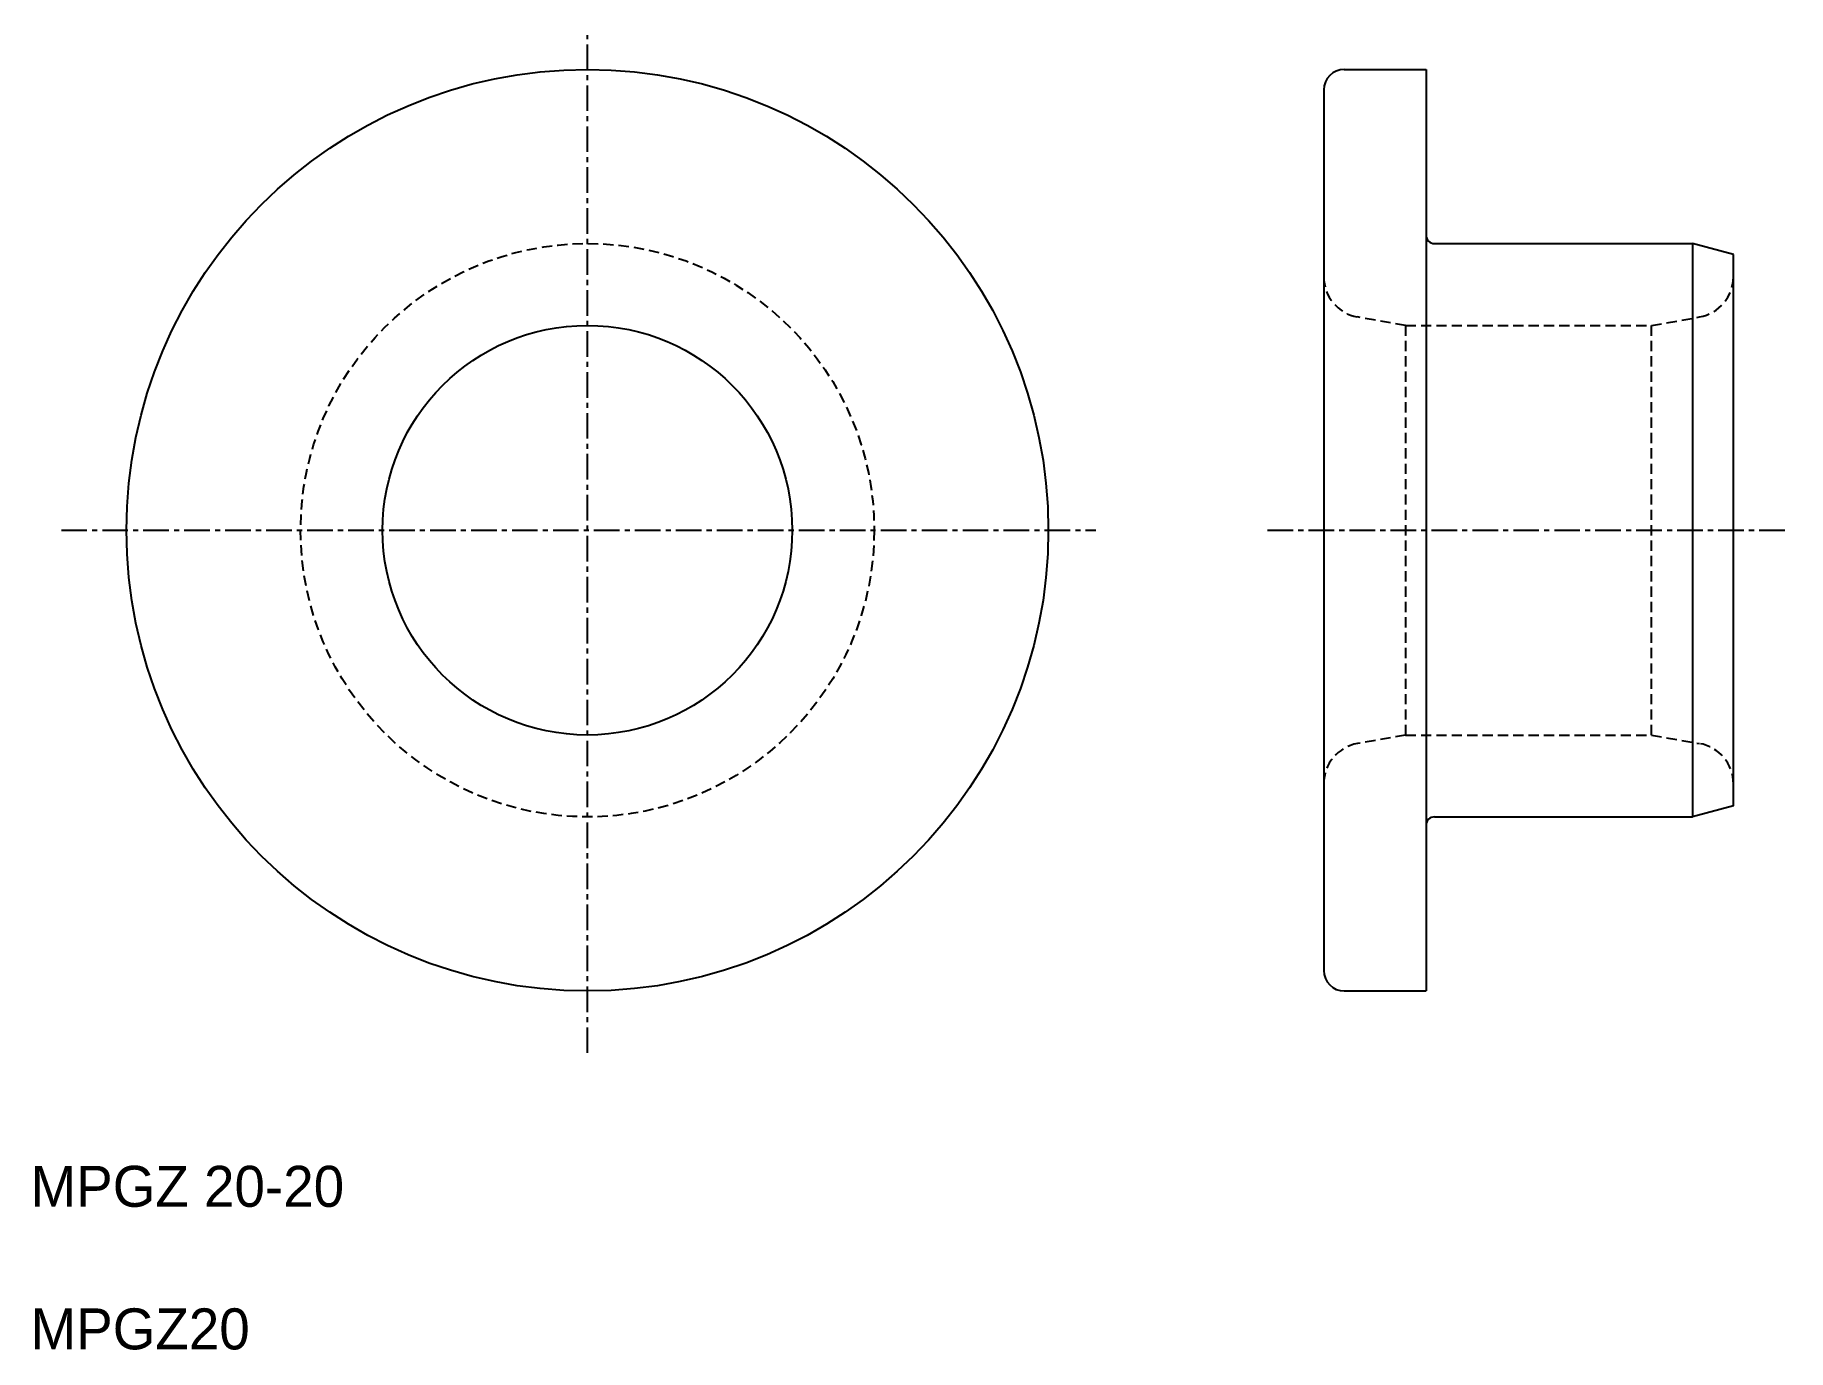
# Model space of a CAD drawing. Extents: x 16.7 to 102.2, y 17.5 to 81.7.
import ezdxf

# ---------------------------------------------------------------- set-up
doc = ezdxf.new("R2010")
doc.units = 0
doc.linetypes.add('CENTER', pattern=[2, 1.25, -0.25, 0.25, -0.25])
doc.linetypes.add('DASHED', pattern=[0.75, 0.5, -0.25])
doc.layers.get('0').update_dxf_attribs({"linetype": 'CONTINUOUS'})
doc.layers.add('CENTER', color=1, linetype='CENTER')

msp = doc.modelspace()

# ---------------------------------------------------------------- linework, layer by layer
at = {"color": 7, "linetype": 'CONTINUOUS'}
for p, q in [((80.577, 80.053), (84.577, 80.053)), ((84.577, 80.053), (84.577, 35.053)), ((79.577, 79.053), (79.577, 36.053)), ((84.977, 71.553), (97.577, 71.553)), ((97.577, 71.553), (97.577, 43.553)), ((99.577, 71.017), (97.577, 71.553)), ((99.577, 44.088), (99.577, 71.017)), ((99.577, 44.088), (97.577, 43.553)), ((84.977, 43.553), (97.577, 43.553)), ((80.577, 35.053), (84.577, 35.053))]:
    msp.add_line(p, q, dxfattribs=at)
at = {"color": 3, "linetype": 'DASHED'}
for p, q in [((83.577, 67.553), (81.23, 67.966)), ((95.577, 67.553), (97.924, 67.966)), ((83.577, 67.553), (95.577, 67.553)), ((83.577, 67.553), (83.577, 47.553)), ((95.577, 47.553), (95.577, 67.553)), ((83.577, 47.553), (81.23, 47.139)), ((83.577, 47.553), (95.577, 47.553)), ((95.577, 47.553), (97.924, 47.139))]:
    msp.add_line(p, q, dxfattribs=at)
at = {"color": 7, "linetype": 'CONTINUOUS'}
for radius in [22.5, 10]:
    msp.add_circle((43.632, 57.553), radius, dxfattribs=at)
at = {"color": 3, "linetype": 'DASHED'}
msp.add_circle((43.632, 57.553), 14, dxfattribs=at)
at = {"color": 7, "linetype": 'CONTINUOUS'}
for centre, radius, start, end in [((80.577, 79.053), 1, 90, 180), ((84.977, 71.953), 0.4, 180, 270), ((84.977, 43.153), 0.4, 90, 180), ((80.577, 36.053), 1, 180, 270)]:
    msp.add_arc(centre, radius, start, end, dxfattribs=at)
at = {"color": 3, "linetype": 'DASHED'}
for centre, start, end in [((81.577, 69.936), 180, 260), ((97.577, 69.936), 280, 0), ((81.577, 45.169), 100, 180), ((97.577, 45.169), 0, 80)]:
    msp.add_arc(centre, 2, start, end, dxfattribs=at)
at = {"layer": 'CENTER', "color": 1, "linetype": 'CENTER'}
for p, q in [((43.632, 32.026), (43.632, 81.734)), ((17.952, 57.553), (68.459, 57.553)), ((76.836, 57.553), (102.239, 57.553))]:
    msp.add_line(p, q, dxfattribs=at)

# ---------------------------------------------------------------- texts
at = {"color": 7, "linetype": 'CONTINUOUS'}
for s, p in [('MPGZ 20-20', (16.447, 24.514)), ('MPGZ20', (16.447, 17.553))]:
    msp.add_text(s, height=2, dxfattribs=at).set_placement(p)

doc.saveas('drawing.dxf')
